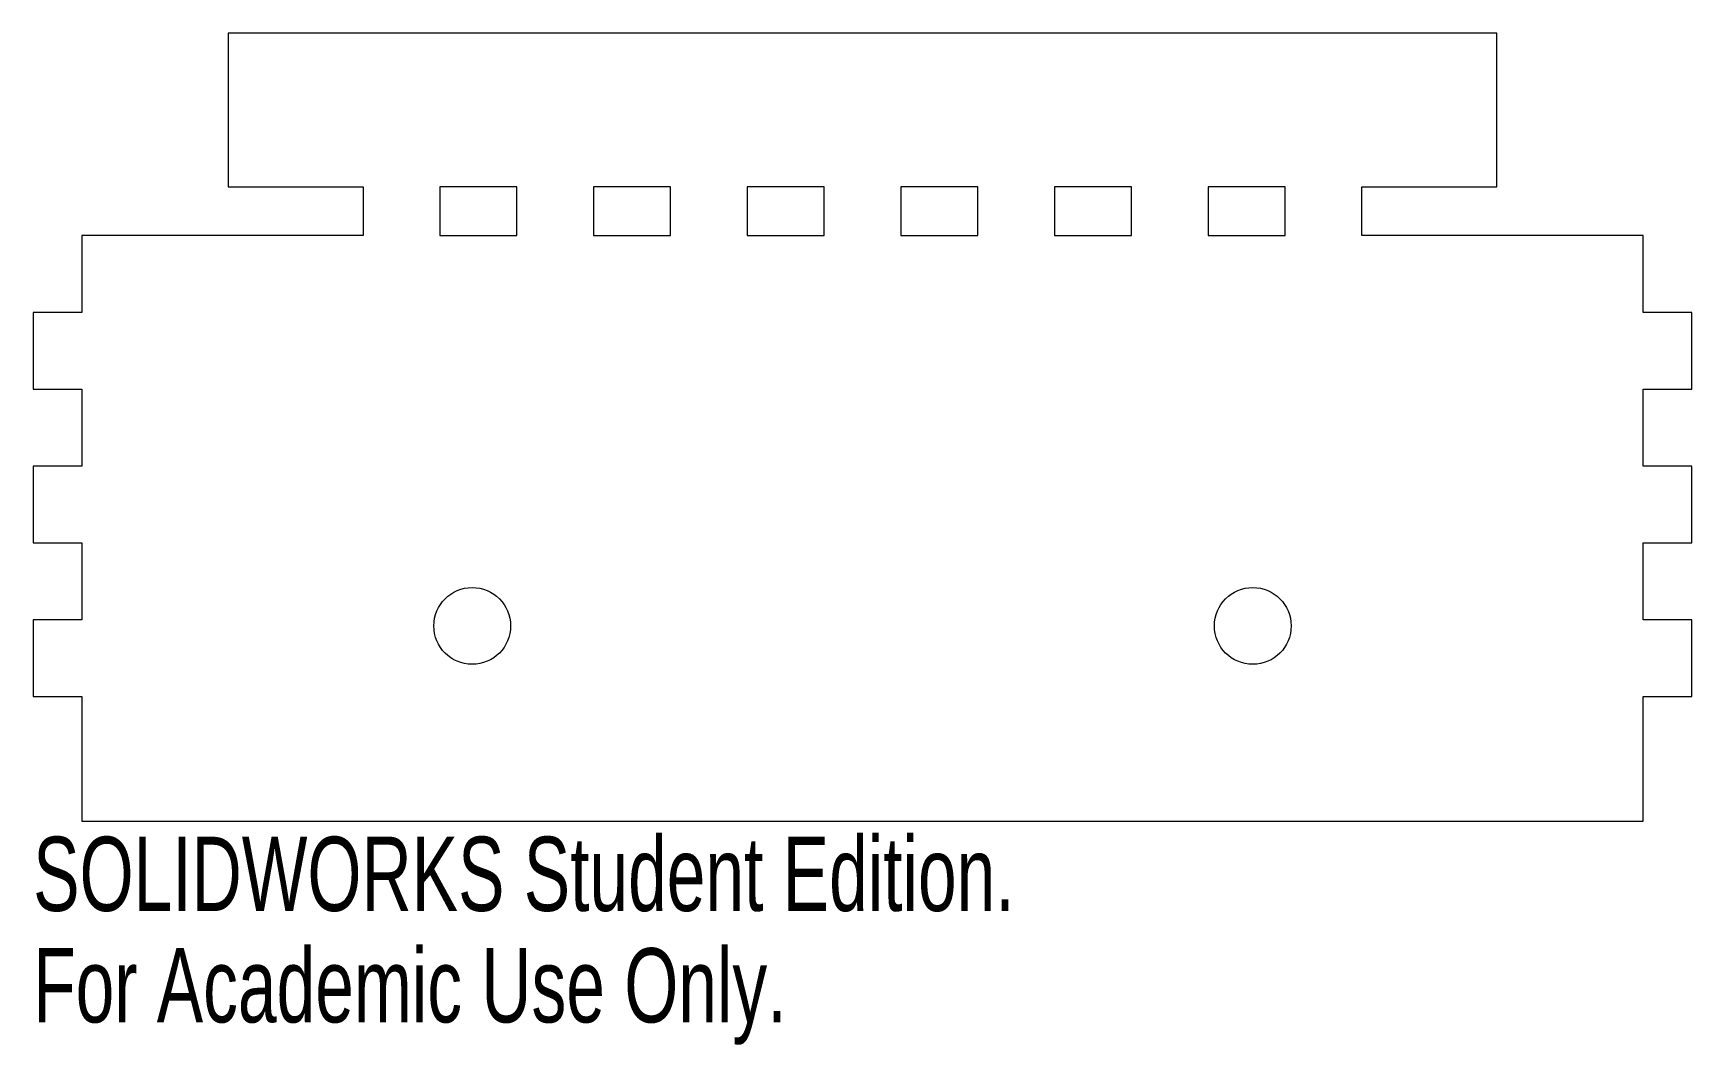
# Model space of a CAD drawing. Header units: inches. Extents: x -4.12 to 0.12, y -2.07 to 0.52.
import ezdxf

# ---------------------------------------------------------------- set-up
doc = ezdxf.new("R2010")
doc.units = ezdxf.units.IN
doc.header["$MEASUREMENT"] = 0
doc.styles.add('SLDTEXTSTYLE0', font='TXT', dxfattribs={"width": 0.7})

msp = doc.modelspace()

# ---------------------------------------------------------------- linework, layer by layer
at = {"color": 7, "linetype": 'Continuous', "lineweight": 15}
for p, q in [((-3.625, 0.5187), (-3.625, 0.125)), ((-0.375, 0.5187), (-3.625, 0.5187)), ((-0.375, 0.125), (-0.375, 0.5187)), ((-3.625, 0.125), (-3.2795, 0.125)), ((-3.2795, 0.125), (-3.2795, 0)), ((-2.8858, 0.125), (-3.0827, 0.125)), ((-3.0827, 0.125), (-3.0827, 0)), ((-2.8858, 0), (-2.8858, 0.125)), ((-2.4921, 0.125), (-2.689, 0.125)), ((-2.689, 0.125), (-2.689, 0)), ((-2.4921, 0), (-2.4921, 0.125)), ((-2.0984, 0.125), (-2.2953, 0.125)), ((-2.2953, 0.125), (-2.2953, 0)), ((-2.0984, 0), (-2.0984, 0.125)), ((-1.7047, 0.125), (-1.9016, 0.125)), ((-1.9016, 0.125), (-1.9016, 0)), ((-1.7047, 0), (-1.7047, 0.125)), ((-1.311, 0.125), (-1.5079, 0.125)), ((-1.5079, 0.125), (-1.5079, 0)), ((-1.311, 0), (-1.311, 0.125)), ((-0.9173, 0.125), (-1.1142, 0.125)), ((-1.1142, 0.125), (-1.1142, 0)), ((-0.9173, 0), (-0.9173, 0.125)), ((-0.7205, 0.125), (-0.375, 0.125)), ((-0.7205, 0), (-0.7205, 0.125)), ((-4, 0), (-4, -0.1969)), ((-3.2795, 0), (-4, 0)), ((-3.0827, 0), (-2.8858, 0)), ((-2.689, 0), (-2.4921, 0)), ((-2.2953, 0), (-2.0984, 0)), ((-1.9016, 0), (-1.7047, 0)), ((-1.5079, 0), (-1.311, 0)), ((-1.1142, 0), (-0.9173, 0)), ((0, 0), (-0.7205, 0)), ((0, -0.1969), (0, 0)), ((-4.125, -0.1969), (-4.125, -0.3937)), ((-4, -0.1969), (-4.125, -0.1969)), ((0.125, -0.1969), (0, -0.1969)), ((0.125, -0.3937), (0.125, -0.1969)), ((-4.125, -0.3937), (-4, -0.3937)), ((-4, -0.3937), (-4, -0.5906)), ((0, -0.3937), (0.125, -0.3937)), ((0, -0.5906), (0, -0.3937)), ((-4.125, -0.5906), (-4.125, -0.7874)), ((-4, -0.5906), (-4.125, -0.5906)), ((0.125, -0.5906), (0, -0.5906)), ((0.125, -0.7874), (0.125, -0.5906)), ((-4.125, -0.7874), (-4, -0.7874)), ((-4, -0.7874), (-4, -0.9843)), ((0, -0.7874), (0.125, -0.7874)), ((0, -0.9843), (0, -0.7874)), ((-4.125, -0.9843), (-4.125, -1.1811)), ((-4, -0.9843), (-4.125, -0.9843)), ((0.125, -0.9843), (0, -0.9843)), ((0.125, -1.1811), (0.125, -0.9843)), ((-4.125, -1.1811), (-4, -1.1811)), ((-4, -1.1811), (-4, -1.5)), ((0, -1.1811), (0.125, -1.1811)), ((0, -1.5), (0, -1.1811)), ((-4, -1.5), (0, -1.5))]:
    msp.add_line(p, q, dxfattribs=at)
for centre in [(-3, -1), (-1, -1)]:
    msp.add_circle(centre, 0.0984, dxfattribs=at)

# ---------------------------------------------------------------- texts
at = {"color": 7, "linetype": 'Continuous', "char_height": 0.1903, "attachment_point": 1, "style": 'SLDTEXTSTYLE0'}
for s, insert in [('SOLIDWORKS Student Edition.', (-4.125, -1.5401)), ('For Academic Use Only.', (-4.125, -1.8256))]:
    msp.add_mtext(s, dxfattribs=dict(at, insert=insert))

doc.saveas('drawing.dxf')
